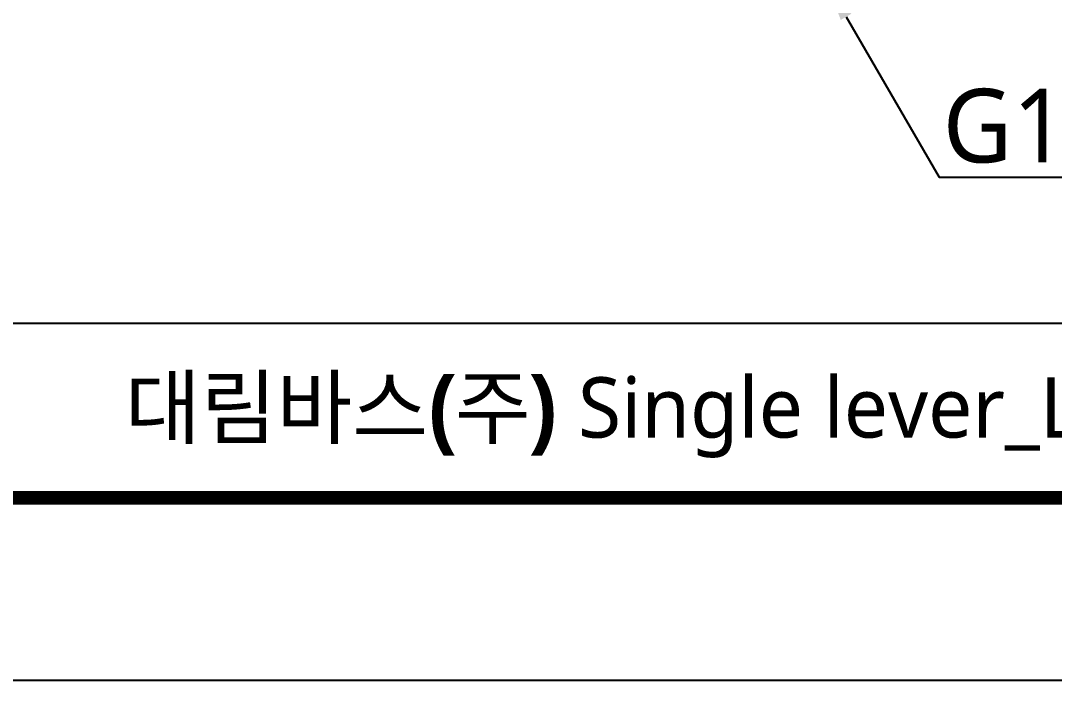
# Model space of a CAD drawing. Extents: x 840 to 1630, y 0 to 579.
# Drawn here: x 980.3 to 1120.7, y 0 to 89.6 of the extents above; entities that cross this region are included whole.
import ezdxf
from ezdxf import colors
from ezdxf.entities.mleader import LeaderData, LeaderLine
from ezdxf.math import Vec2, Vec3

# ---------------------------------------------------------------- set-up
doc = ezdxf.new("R2010")
doc.units = 0
doc.header["$LTSCALE"] = 10
doc.header["$MEASUREMENT"] = 0
doc.layers.get('0').update_dxf_attribs({"linetype": 'CONTINUOUS'})
doc.styles.add('Daelim Dimension', font='NanumGothic.ttf')

msp = doc.modelspace()

# ---------------------------------------------------------------- linework, layer by layer
at = {"color": 5, "lineweight": -3}
msp.add_line((852.66, 48.49), (1488.68, 48.49), dxfattribs=at)
at = {"lineweight": -3, "ltscale": 0.5}
msp.add_lwpolyline([(839.96, 0), (1629.84, 0), (1629.84, 578.76), (839.96, 578.76)], close=True, dxfattribs=at)
at = {"color": 5, "linetype": 'ByBlock', "lineweight": -3, "const_width": 1.82}
msp.add_lwpolyline([(852.66, 24.78), (1617.06, 24.78), (1617.06, 565.32), (852.66, 565.32)], close=True, dxfattribs=at)

# ---------------------------------------------------------------- texts
at = {"color": 2, "lineweight": -3, "insert": (994.47, 41.16), "char_height": 8.198, "width": 362.8925, "attachment_point": 1, "style": 'Daelim Dimension'}
msp.add_mtext('{\\fPretendard Variable SemiBold|b0|i0|c129|p2;대림바스(주)} Single lever_LEMAN_원홀세면수전_DL L6710', dxfattribs=at)

# ---------------------------------------------------------------- leaders
at = {"ltscale": 0.5}
ml = msp.add_multileader_mtext('Standard', dxfattribs=at)
ml.set_content('G1/2-14TH', color=256, style='Daelim Dimension')
ml.set_leader_properties(color=5)
ml.build(insert=Vec2(0, 0))
ml.multileader.update_dxf_attribs({"text_left_attachment_type": 6, "text_right_attachment_type": 6, "dogleg_length": 0.36, "arrow_head_size": 5})
ctx = ml.context
ctx.base_point, ctx.char_height, ctx.arrow_head_size, ctx.landing_gap_size, ctx.plane_origin = Vec3(1105.4, 68.33), 10, 5, 0.09, Vec3(1089.86, 94.43)
ctx.left_attachment, ctx.right_attachment = 6, 6
notes = []
notes.append((ctx, [(0, (1, 1, 0), (1105.04, 68.33), (1, 0), 0.36, [(0, [(1089.86, 94.42)], 0, [])])]))
ctx.mtext.insert, ctx.mtext.flow_direction = Vec3(1105.49, 80.33), 5
for ctx, leaders in notes:
    for number, flags, end, landing, length, lines in leaders:
        leader = LeaderData()
        leader.index, (leader.has_last_leader_line, leader.has_dogleg_vector, leader.attachment_direction) = number, flags
        leader.last_leader_point, leader.dogleg_vector, leader.dogleg_length = Vec3(end), Vec3(landing), length
        for number, points, colour, breaks in lines:
            line = LeaderLine()
            line.index, line.vertices, line.color, line.breaks = number, Vec3.list(points), colors.encode_raw_color(colour), breaks
            leader.lines.append(line)
        ctx.leaders.append(leader)

doc.saveas('drawing.dxf')
